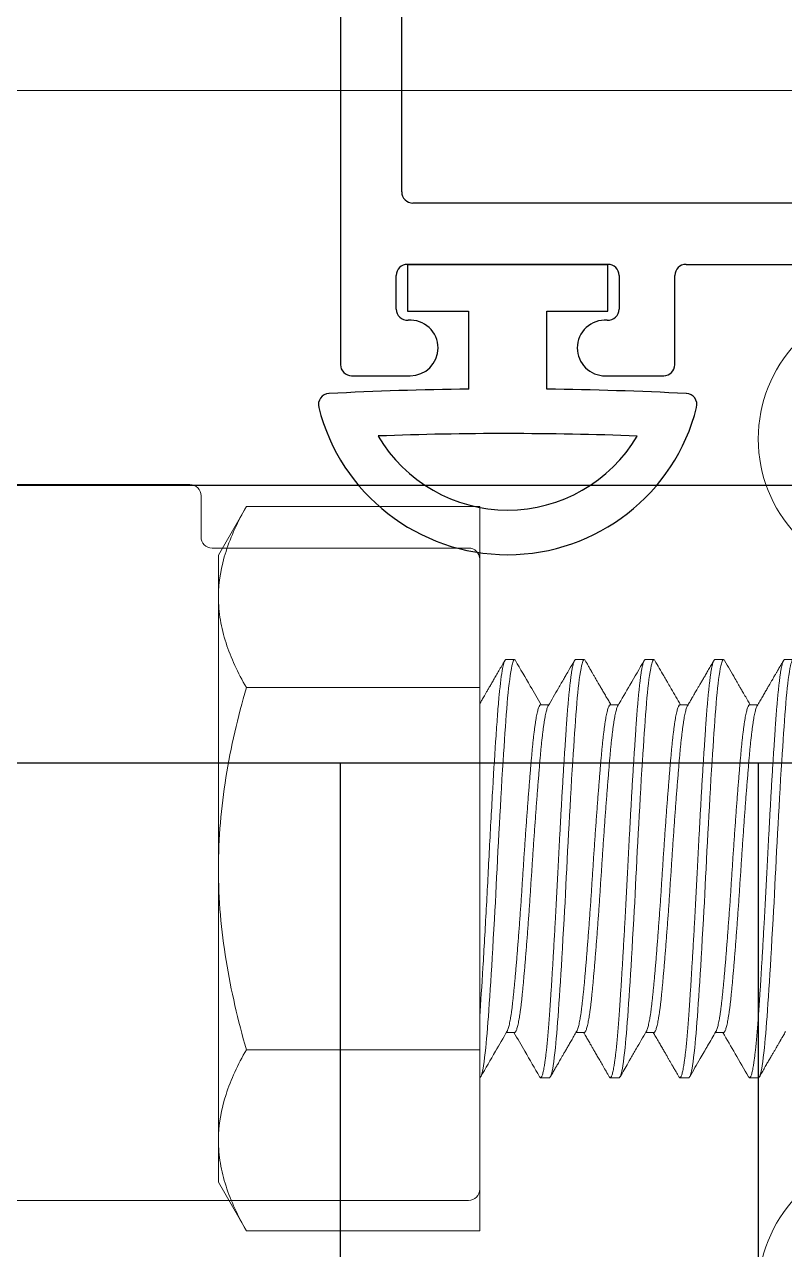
# Model space of a CAD drawing. Extents: x -82 to 113, y -82 to 93.
# Drawn here: x 20.969 to 21.651, y 69.95 to 71.048 of the extents above; entities that cross this region are included whole.
import ezdxf

# ---------------------------------------------------------------- set-up
doc = ezdxf.new("R2010")
doc.units = 0
doc.header["$MEASUREMENT"] = 0
doc.linetypes.add('SLD-Solid', pattern=[0])
doc.layers.get('0').update_dxf_attribs({"linetype": 'CONTINUOUS'})
for name, color, linetype in [('Ballons', 7, 'CONTINUOUS'), ('INERTIA', 7, 'CONTINUOUS'), ('VENT', 5, 'CONTINUOUS')]:
    doc.layers.add(name, color=color, linetype=linetype)

# ---------------------------------------------------------------- blocks, each defined once
blk = doc.blocks.new('Hex Head Cap Screw .375-16 2 in')
at = {"color": 7, "linetype": 'SLD-Solid', "lineweight": 15}
for p, q in [((-0.2093, 0.3248), (-0.2344, 0.2812)), ((-0.2093, 0.3248), (0, 0.3248)), ((0, 0.1624), (0, 0.3248)), ((-0.2344, 0.2436), (-0.2344, 0.2812)), ((-0.2344, 0), (-0.2344, 0.2436)), ((0.0625, 0.1875), (0.0547, 0.1875)), ((0.125, 0.1875), (0.1172, 0.1875)), ((0.1875, 0.1875), (0.1797, 0.1875)), ((0.25, 0.1875), (0.2422, 0.1875)), ((-0.2093, 0.1624), (0, 0.1624)), ((0, -0.1624), (0, 0.1624)), ((0.0312, 0.1469), (0.024, 0.1469)), ((0.0938, 0.1469), (0.0865, 0.1469)), ((0.1562, 0.1469), (0.149, 0.1469)), ((0.2187, 0.1469), (0.2115, 0.1469)), ((-0.2344, -0.2436), (-0.2344, 0)), ((0.0547, -0.1469), (0.062, -0.1469)), ((0.1172, -0.1469), (0.1245, -0.1469)), ((0.1797, -0.1469), (0.187, -0.1469)), ((0.2422, -0.1469), (0.2495, -0.1469)), ((-0.2093, -0.1624), (0, -0.1624)), ((0, -0.3248), (0, -0.1624)), ((0.0234, -0.1875), (0.0312, -0.1875)), ((0.0859, -0.1875), (0.0938, -0.1875)), ((0.1484, -0.1875), (0.1562, -0.1875)), ((0.2109, -0.1875), (0.2187, -0.1875)), ((0.2734, -0.1875), (0.2812, -0.1875)), ((-0.2344, -0.2812), (-0.2344, -0.2436)), ((-0.2344, -0.2812), (-0.2093, -0.3248)), ((-0.2093, -0.3248), (0, -0.3248))]:
    blk.add_line(p, q, dxfattribs=at)
at = {"color": 7, "linetype": 'SLD-Solid', "lineweight": 15, "flags": 128}
for points in [[(0.0321, -0.1867), (0.0321, -0.1868), (0.0317, -0.1873), (0.0312, -0.1875), (0.0309, -0.1873), (0.0305, -0.1869), (0.0301, -0.1861), (0.0297, -0.185), (0.0293, -0.1836), (0.0288, -0.1819), (0.0284, -0.1795), (0.0279, -0.1766), (0.0274, -0.1733), (0.0269, -0.1696), (0.0264, -0.166), (0.026, -0.162), (0.0255, -0.1577), (0.0251, -0.1532), (0.0247, -0.1484), (0.0243, -0.1433), (0.0238, -0.1381), (0.0234, -0.1326), (0.0231, -0.1272), (0.0227, -0.1215), (0.0223, -0.1156), (0.0219, -0.1094), (0.0215, -0.1031), (0.021, -0.0965), (0.0205, -0.0886), (0.02, -0.0804), (0.0195, -0.072), (0.019, -0.0634), (0.0186, -0.0556), (0.0182, -0.0478), (0.0177, -0.0398), (0.0173, -0.0319), (0.0169, -0.0239), (0.0164, -0.0159), (0.016, -0.0079), (0.0156, 0), (0.0152, 0.0075), (0.0149, 0.0151), (0.0145, 0.0227), (0.0141, 0.0303), (0.0136, 0.0379), (0.0132, 0.0454), (0.0127, 0.0542), (0.0122, 0.063), (0.0117, 0.0715), (0.0112, 0.0799), (0.0108, 0.0873), (0.0103, 0.0944), (0.0099, 0.1014), (0.0095, 0.1081), (0.009, 0.1146), (0.0086, 0.1209), (0.0082, 0.1269), (0.0078, 0.1326), (0.0074, 0.1378), (0.007, 0.1428), (0.0066, 0.1477), (0.0062, 0.1523), (0.0058, 0.1566), (0.0054, 0.1607), (0.0049, 0.1653), (0.0044, 0.1694), (0.0039, 0.1731), (0.0034, 0.1765), (0.003, 0.1791), (0.0025, 0.1813), (0.0021, 0.1832), (0.0017, 0.1848), (0.0012, 0.186), (0.0008, 0.1868), (0.0004, 0.1873), (0, 0.1875), (0, 0.1875)], [(0.0946, -0.1867), (0.0946, -0.1868), (0.0942, -0.1873), (0.0938, -0.1875), (0.0934, -0.1873), (0.093, -0.1869), (0.0926, -0.1861), (0.0922, -0.185), (0.0918, -0.1836), (0.0913, -0.1819), (0.0909, -0.1795), (0.0904, -0.1766), (0.0899, -0.1733), (0.0894, -0.1696), (0.0889, -0.166), (0.0885, -0.162), (0.088, -0.1577), (0.0876, -0.1532), (0.0872, -0.1484), (0.0868, -0.1433), (0.0863, -0.1381), (0.0859, -0.1326), (0.0856, -0.1272), (0.0852, -0.1215), (0.0848, -0.1156), (0.0844, -0.1094), (0.084, -0.1031), (0.0835, -0.0965), (0.083, -0.0886), (0.0825, -0.0804), (0.082, -0.072), (0.0815, -0.0634), (0.0811, -0.0556), (0.0807, -0.0478), (0.0802, -0.0398), (0.0798, -0.0319), (0.0794, -0.0239), (0.0789, -0.0159), (0.0785, -0.0079), (0.0781, 0), (0.0777, 0.0075), (0.0774, 0.0151), (0.077, 0.0227), (0.0766, 0.0303), (0.0761, 0.0379), (0.0757, 0.0454), (0.0752, 0.0542), (0.0747, 0.063), (0.0742, 0.0715), (0.0737, 0.0799), (0.0733, 0.0873), (0.0728, 0.0944), (0.0724, 0.1014), (0.072, 0.1081), (0.0715, 0.1146), (0.0711, 0.1209), (0.0707, 0.1269), (0.0703, 0.1326), (0.0699, 0.1378), (0.0695, 0.1428), (0.0691, 0.1477), (0.0687, 0.1523), (0.0683, 0.1566), (0.0679, 0.1607), (0.0674, 0.1653), (0.0669, 0.1694), (0.0664, 0.1731), (0.0659, 0.1765), (0.0655, 0.1791), (0.065, 0.1813), (0.0646, 0.1832), (0.0642, 0.1848), (0.0637, 0.186), (0.0633, 0.1868), (0.0629, 0.1873), (0.0625, 0.1875), (0.0625, 0.1875)], [(0.1571, -0.1867), (0.1571, -0.1868), (0.1567, -0.1873), (0.1562, -0.1875), (0.1559, -0.1873), (0.1555, -0.1869), (0.1551, -0.1861), (0.1547, -0.185), (0.1543, -0.1836), (0.1538, -0.1819), (0.1534, -0.1795), (0.1529, -0.1766), (0.1524, -0.1733), (0.1519, -0.1696), (0.1514, -0.166), (0.151, -0.162), (0.1505, -0.1577), (0.1501, -0.1532), (0.1497, -0.1484), (0.1493, -0.1433), (0.1488, -0.1381), (0.1484, -0.1326), (0.1481, -0.1272), (0.1477, -0.1215), (0.1473, -0.1156), (0.1469, -0.1094), (0.1465, -0.1031), (0.146, -0.0965), (0.1455, -0.0886), (0.145, -0.0804), (0.1445, -0.072), (0.144, -0.0634), (0.1436, -0.0556), (0.1432, -0.0478), (0.1427, -0.0398), (0.1423, -0.0319), (0.1419, -0.0239), (0.1414, -0.0159), (0.141, -0.0079), (0.1406, 0), (0.1402, 0.0075), (0.1399, 0.0151), (0.1395, 0.0227), (0.1391, 0.0303), (0.1386, 0.0379), (0.1382, 0.0454), (0.1377, 0.0542), (0.1372, 0.063), (0.1367, 0.0715), (0.1362, 0.0799), (0.1358, 0.0873), (0.1353, 0.0944), (0.1349, 0.1014), (0.1345, 0.1081), (0.134, 0.1146), (0.1336, 0.1209), (0.1332, 0.1269), (0.1328, 0.1326), (0.1324, 0.1378), (0.132, 0.1428), (0.1316, 0.1477), (0.1312, 0.1523), (0.1308, 0.1566), (0.1304, 0.1607), (0.1299, 0.1653), (0.1294, 0.1694), (0.1289, 0.1731), (0.1284, 0.1765), (0.128, 0.1791), (0.1275, 0.1813), (0.1271, 0.1832), (0.1267, 0.1848), (0.1262, 0.186), (0.1258, 0.1868), (0.1254, 0.1873), (0.125, 0.1875), (0.125, 0.1875)], [(0.2196, -0.1867), (0.2196, -0.1868), (0.2192, -0.1873), (0.2187, -0.1875), (0.2184, -0.1873), (0.218, -0.1869), (0.2176, -0.1861), (0.2172, -0.185), (0.2168, -0.1836), (0.2163, -0.1819), (0.2159, -0.1795), (0.2154, -0.1766), (0.2149, -0.1733), (0.2144, -0.1696), (0.2139, -0.166), (0.2135, -0.162), (0.213, -0.1577), (0.2126, -0.1532), (0.2122, -0.1484), (0.2118, -0.1433), (0.2113, -0.1381), (0.2109, -0.1326), (0.2106, -0.1272), (0.2102, -0.1215), (0.2098, -0.1156), (0.2094, -0.1094), (0.209, -0.1031), (0.2085, -0.0965), (0.208, -0.0886), (0.2075, -0.0804), (0.207, -0.072), (0.2065, -0.0634), (0.2061, -0.0556), (0.2057, -0.0478), (0.2052, -0.0398), (0.2048, -0.0319), (0.2044, -0.0239), (0.2039, -0.0159), (0.2035, -0.0079), (0.2031, 0), (0.2027, 0.0075), (0.2024, 0.0151), (0.202, 0.0227), (0.2016, 0.0303), (0.2011, 0.0379), (0.2007, 0.0454), (0.2002, 0.0542), (0.1997, 0.063), (0.1992, 0.0715), (0.1987, 0.0799), (0.1983, 0.0873), (0.1978, 0.0944), (0.1974, 0.1014), (0.197, 0.1081), (0.1965, 0.1146), (0.1961, 0.1209), (0.1957, 0.1269), (0.1953, 0.1326), (0.1949, 0.1378), (0.1945, 0.1428), (0.1941, 0.1477), (0.1937, 0.1523), (0.1933, 0.1566), (0.1929, 0.1607), (0.1924, 0.1653), (0.1919, 0.1694), (0.1914, 0.1731), (0.1909, 0.1765), (0.1905, 0.1791), (0.19, 0.1813), (0.1896, 0.1832), (0.1892, 0.1848), (0.1887, 0.186), (0.1883, 0.1868), (0.1879, 0.1873), (0.1875, 0.1875), (0.1875, 0.1875)], [(0.2821, -0.1867), (0.2821, -0.1868), (0.2817, -0.1873), (0.2812, -0.1875), (0.2809, -0.1873), (0.2805, -0.1869), (0.2801, -0.1861), (0.2797, -0.185), (0.2793, -0.1836), (0.2788, -0.1819), (0.2784, -0.1795), (0.2779, -0.1766), (0.2774, -0.1733), (0.2769, -0.1696), (0.2764, -0.166), (0.276, -0.162), (0.2755, -0.1577), (0.2751, -0.1532), (0.2747, -0.1484), (0.2743, -0.1433), (0.2738, -0.1381), (0.2734, -0.1326), (0.2731, -0.1272), (0.2727, -0.1215), (0.2723, -0.1156), (0.2719, -0.1094), (0.2715, -0.1031), (0.271, -0.0965), (0.2705, -0.0886), (0.27, -0.0804), (0.2695, -0.072), (0.269, -0.0634), (0.2686, -0.0556), (0.2682, -0.0478), (0.2677, -0.0398), (0.2673, -0.0319), (0.2669, -0.0239), (0.2664, -0.0159), (0.266, -0.0079), (0.2656, 0), (0.2652, 0.0075), (0.2649, 0.0151), (0.2645, 0.0227), (0.2641, 0.0303), (0.2636, 0.0379), (0.2632, 0.0454), (0.2627, 0.0542), (0.2622, 0.063), (0.2617, 0.0715), (0.2612, 0.0799), (0.2608, 0.0873), (0.2603, 0.0944), (0.2599, 0.1014), (0.2595, 0.1081), (0.259, 0.1146), (0.2586, 0.1209), (0.2582, 0.1269), (0.2578, 0.1326), (0.2574, 0.1378), (0.257, 0.1428), (0.2566, 0.1477), (0.2562, 0.1523), (0.2558, 0.1566), (0.2554, 0.1607), (0.2549, 0.1653), (0.2544, 0.1694), (0.2539, 0.1731), (0.2534, 0.1765), (0.253, 0.1791), (0.2525, 0.1813), (0.2521, 0.1832), (0.2517, 0.1848), (0.2512, 0.186), (0.2508, 0.1868), (0.2504, 0.1873), (0.25, 0.1875), (0.25, 0.1875)]]:
    blk.add_lwpolyline(points, dxfattribs=at)
at = {"color": 7, "linetype": 'SLD-Solid', "lineweight": 15}
for points, knots in [([(-0.2344, 0.2436), (-0.2344, 0.2505), (-0.2338, 0.2574), (-0.2315, 0.2711), (-0.2298, 0.2779), (-0.2232, 0.2982), (-0.2169, 0.3115), (-0.2093, 0.3248)], [0, 0, 0, 0, 0.25, 0.25, 0.5, 0.5, 1, 1, 1, 1]), ([(-0.2093, 0.1624), (-0.2169, 0.1757), (-0.2232, 0.189), (-0.232, 0.2161), (-0.2344, 0.2297), (-0.2344, 0.2436)], [0, 0, 0, 0, 0.5, 0.5, 1, 1, 1, 1]), ([(0.0859, -0.1875), (0.0858, -0.1875), (0.0856, -0.1874), (0.0852, -0.1869), (0.0848, -0.1862), (0.0844, -0.1851), (0.084, -0.1837), (0.0835, -0.1819), (0.083, -0.1796), (0.0825, -0.1767), (0.082, -0.1734), (0.0816, -0.1698), (0.0811, -0.166), (0.0807, -0.162), (0.0802, -0.1578), (0.0798, -0.1532), (0.0794, -0.1484), (0.0789, -0.1434), (0.0785, -0.1381), (0.0781, -0.1327), (0.0777, -0.1272), (0.0774, -0.1215), (0.077, -0.1156), (0.0766, -0.1094), (0.0761, -0.1031), (0.0757, -0.0961), (0.0752, -0.0886), (0.0747, -0.0804), (0.0742, -0.072), (0.0737, -0.0637), (0.0733, -0.0557), (0.0728, -0.0478), (0.0724, -0.0399), (0.072, -0.0319), (0.0715, -0.0239), (0.0711, -0.0159), (0.0707, -0.0079), (0.0703, -0.0001), (0.0699, 0.0075), (0.0695, 0.0151), (0.0691, 0.0227), (0.0687, 0.0303), (0.0683, 0.0379), (0.0679, 0.0459), (0.0674, 0.0543), (0.0669, 0.063), (0.0664, 0.0716), (0.0659, 0.0797), (0.0655, 0.0873), (0.065, 0.0944), (0.0646, 0.1014), (0.0642, 0.1081), (0.0637, 0.1146), (0.0633, 0.1209), (0.0629, 0.1269), (0.0625, 0.1325), (0.0621, 0.1378), (0.0617, 0.1429), (0.0613, 0.1477), (0.0609, 0.1523), (0.0605, 0.1567), (0.0601, 0.161), (0.0596, 0.1653), (0.0591, 0.1695), (0.0586, 0.1732), (0.0581, 0.1764), (0.0577, 0.1791), (0.0572, 0.1814), (0.0568, 0.1833), (0.0563, 0.1848), (0.0559, 0.186), (0.0555, 0.1869), (0.0551, 0.1874), (0.0547, 0.1876), (0.0543, 0.1874), (0.054, 0.1871), (0.0539, 0.1868), (0.0538, 0.1867)], [0, 0, 0, 0, 0.012426, 0.024942, 0.037539, 0.050206, 0.062935, 0.075713, 0.090822, 0.105969, 0.121134, 0.1363, 0.149826, 0.163325, 0.176785, 0.190192, 0.203534, 0.2168, 0.229977, 0.243056, 0.255482, 0.267998, 0.280595, 0.293262, 0.30599, 0.318769, 0.333878, 0.349025, 0.36419, 0.379355, 0.392882, 0.406381, 0.419841, 0.433248, 0.44659, 0.459856, 0.473033, 0.486112, 0.498538, 0.511054, 0.523651, 0.536318, 0.549046, 0.561824, 0.576934, 0.59208, 0.607245, 0.622411, 0.635938, 0.649437, 0.662897, 0.676304, 0.689646, 0.702911, 0.716089, 0.729167, 0.741594, 0.75411, 0.766706, 0.779374, 0.792102, 0.80488, 0.81999, 0.835136, 0.850301, 0.865467, 0.878993, 0.892493, 0.905952, 0.919359, 0.932702, 0.945967, 0.959145, 0.972223, 0.984649, 0.997165, 1, 1, 1, 1]), ([(0.1484, -0.1875), (0.1483, -0.1875), (0.1481, -0.1874), (0.1477, -0.1869), (0.1473, -0.1862), (0.1469, -0.1851), (0.1465, -0.1837), (0.146, -0.1819), (0.1455, -0.1796), (0.145, -0.1767), (0.1445, -0.1734), (0.1441, -0.1698), (0.1436, -0.166), (0.1432, -0.162), (0.1427, -0.1578), (0.1423, -0.1532), (0.1419, -0.1484), (0.1414, -0.1434), (0.141, -0.1381), (0.1406, -0.1327), (0.1402, -0.1272), (0.1399, -0.1215), (0.1395, -0.1156), (0.1391, -0.1094), (0.1386, -0.1031), (0.1382, -0.0961), (0.1377, -0.0886), (0.1372, -0.0804), (0.1367, -0.072), (0.1362, -0.0637), (0.1358, -0.0557), (0.1353, -0.0478), (0.1349, -0.0399), (0.1345, -0.0319), (0.134, -0.0239), (0.1336, -0.0159), (0.1332, -0.0079), (0.1328, -0.0001), (0.1324, 0.0075), (0.132, 0.0151), (0.1316, 0.0227), (0.1312, 0.0303), (0.1308, 0.0379), (0.1304, 0.0459), (0.1299, 0.0543), (0.1294, 0.063), (0.1289, 0.0716), (0.1284, 0.0797), (0.128, 0.0873), (0.1275, 0.0944), (0.1271, 0.1014), (0.1267, 0.1081), (0.1262, 0.1146), (0.1258, 0.1209), (0.1254, 0.1269), (0.125, 0.1325), (0.1246, 0.1378), (0.1242, 0.1429), (0.1238, 0.1477), (0.1234, 0.1523), (0.123, 0.1567), (0.1226, 0.161), (0.1221, 0.1653), (0.1216, 0.1695), (0.1211, 0.1732), (0.1206, 0.1764), (0.1202, 0.1791), (0.1197, 0.1814), (0.1193, 0.1833), (0.1188, 0.1848), (0.1184, 0.186), (0.118, 0.1869), (0.1176, 0.1874), (0.1172, 0.1876), (0.1168, 0.1874), (0.1165, 0.1871), (0.1164, 0.1868), (0.1163, 0.1867)], [0, 0, 0, 0, 0.012426, 0.024943, 0.03754, 0.050207, 0.062936, 0.075714, 0.090824, 0.10597, 0.121136, 0.136302, 0.149829, 0.163328, 0.176788, 0.190195, 0.203538, 0.216803, 0.229981, 0.24306, 0.255486, 0.268003, 0.280599, 0.293267, 0.305995, 0.318774, 0.333884, 0.34903, 0.364196, 0.379362, 0.392888, 0.406388, 0.419848, 0.433255, 0.446597, 0.459863, 0.473041, 0.48612, 0.498546, 0.511062, 0.523659, 0.536327, 0.549055, 0.561834, 0.576943, 0.59209, 0.607256, 0.622421, 0.635948, 0.649448, 0.662908, 0.676315, 0.689657, 0.702923, 0.716101, 0.72918, 0.741606, 0.754122, 0.766719, 0.779387, 0.792115, 0.804894, 0.820003, 0.83515, 0.850315, 0.865481, 0.879008, 0.892508, 0.905967, 0.919375, 0.932717, 0.945983, 0.959161, 0.972239, 0.984666, 0.997182, 1, 1, 1, 1]), ([(0.2109, -0.1875), (0.2108, -0.1875), (0.2106, -0.1874), (0.2102, -0.1869), (0.2098, -0.1862), (0.2094, -0.1851), (0.209, -0.1837), (0.2085, -0.1819), (0.208, -0.1796), (0.2075, -0.1767), (0.207, -0.1734), (0.2066, -0.1698), (0.2061, -0.166), (0.2057, -0.162), (0.2052, -0.1578), (0.2048, -0.1532), (0.2044, -0.1484), (0.2039, -0.1434), (0.2035, -0.1381), (0.2031, -0.1327), (0.2027, -0.1272), (0.2024, -0.1215), (0.202, -0.1156), (0.2016, -0.1094), (0.2011, -0.1031), (0.2007, -0.0961), (0.2002, -0.0886), (0.1997, -0.0804), (0.1992, -0.072), (0.1987, -0.0637), (0.1983, -0.0557), (0.1978, -0.0478), (0.1974, -0.0399), (0.197, -0.0319), (0.1965, -0.0239), (0.1961, -0.0159), (0.1957, -0.0079), (0.1953, -0.0001), (0.1949, 0.0075), (0.1945, 0.0151), (0.1941, 0.0227), (0.1937, 0.0303), (0.1933, 0.0379), (0.1929, 0.0459), (0.1924, 0.0543), (0.1919, 0.063), (0.1914, 0.0716), (0.1909, 0.0797), (0.1905, 0.0873), (0.19, 0.0944), (0.1896, 0.1014), (0.1892, 0.1081), (0.1887, 0.1146), (0.1883, 0.1209), (0.1879, 0.1269), (0.1875, 0.1325), (0.1871, 0.1378), (0.1867, 0.1429), (0.1863, 0.1477), (0.1859, 0.1523), (0.1855, 0.1567), (0.1851, 0.161), (0.1846, 0.1653), (0.1841, 0.1695), (0.1836, 0.1732), (0.1831, 0.1764), (0.1827, 0.1791), (0.1822, 0.1814), (0.1818, 0.1833), (0.1813, 0.1848), (0.1809, 0.186), (0.1805, 0.1869), (0.1801, 0.1874), (0.1797, 0.1876), (0.1793, 0.1874), (0.179, 0.1871), (0.1789, 0.1868), (0.1788, 0.1867)], [0, 0, 0, 0, 0.012426, 0.024942, 0.037539, 0.050206, 0.062934, 0.075713, 0.090822, 0.105969, 0.121134, 0.136299, 0.149826, 0.163325, 0.176785, 0.190192, 0.203534, 0.2168, 0.229977, 0.243055, 0.255482, 0.267998, 0.280594, 0.293262, 0.30599, 0.318768, 0.333878, 0.349024, 0.364189, 0.379355, 0.392881, 0.406381, 0.41984, 0.433247, 0.446589, 0.459855, 0.473032, 0.486111, 0.498537, 0.511053, 0.52365, 0.536317, 0.549045, 0.561824, 0.576933, 0.592079, 0.607245, 0.62241, 0.635937, 0.649436, 0.662896, 0.676303, 0.689645, 0.70291, 0.716088, 0.729166, 0.741592, 0.754109, 0.766705, 0.779373, 0.792101, 0.804879, 0.819988, 0.835135, 0.8503, 0.865466, 0.878992, 0.892492, 0.905951, 0.919358, 0.9327, 0.945966, 0.959143, 0.972222, 0.984648, 0.997164, 1, 1, 1, 1]), ([(0.2734, -0.1875), (0.2733, -0.1875), (0.2731, -0.1874), (0.2727, -0.1869), (0.2723, -0.1862), (0.2719, -0.1851), (0.2715, -0.1837), (0.271, -0.1819), (0.2705, -0.1796), (0.27, -0.1767), (0.2695, -0.1734), (0.2691, -0.1698), (0.2686, -0.166), (0.2682, -0.162), (0.2677, -0.1578), (0.2673, -0.1532), (0.2669, -0.1484), (0.2664, -0.1434), (0.266, -0.1381), (0.2656, -0.1327), (0.2652, -0.1272), (0.2649, -0.1215), (0.2645, -0.1156), (0.2641, -0.1094), (0.2636, -0.1031), (0.2632, -0.0961), (0.2627, -0.0886), (0.2622, -0.0804), (0.2617, -0.072), (0.2612, -0.0637), (0.2608, -0.0557), (0.2603, -0.0478), (0.2599, -0.0399), (0.2595, -0.0319), (0.259, -0.0239), (0.2586, -0.0159), (0.2582, -0.0079), (0.2578, -0.0001), (0.2574, 0.0075), (0.257, 0.0151), (0.2566, 0.0227), (0.2562, 0.0303), (0.2558, 0.0379), (0.2554, 0.0459), (0.2549, 0.0543), (0.2544, 0.063), (0.2539, 0.0716), (0.2534, 0.0797), (0.253, 0.0873), (0.2525, 0.0944), (0.2521, 0.1014), (0.2517, 0.1081), (0.2512, 0.1146), (0.2508, 0.1209), (0.2504, 0.1269), (0.25, 0.1325), (0.2496, 0.1378), (0.2492, 0.1429), (0.2488, 0.1477), (0.2484, 0.1523), (0.248, 0.1567), (0.2476, 0.161), (0.2471, 0.1653), (0.2466, 0.1695), (0.2461, 0.1732), (0.2456, 0.1764), (0.2452, 0.1791), (0.2447, 0.1814), (0.2443, 0.1833), (0.2438, 0.1848), (0.2434, 0.186), (0.243, 0.1869), (0.2426, 0.1874), (0.2422, 0.1876), (0.2418, 0.1874), (0.2415, 0.1871), (0.2414, 0.1868), (0.2413, 0.1867)], [0, 0, 0, 0, 0.0124262, 0.0249423, 0.037539, 0.0502065, 0.0629347, 0.075713, 0.0908225, 0.105969, 0.1211342, 0.1362999, 0.1498265, 0.1633259, 0.1767854, 0.1901925, 0.2035348, 0.2168004, 0.229978, 0.2430565, 0.2554826, 0.2679988, 0.2805955, 0.293263, 0.3059911, 0.3187694, 0.333879, 0.3490254, 0.3641907, 0.3793564, 0.3928829, 0.4063824, 0.4198419, 0.4332489, 0.4465912, 0.4598569, 0.4730345, 0.4861129, 0.4985391, 0.5110552, 0.523652, 0.5363195, 0.5490476, 0.5618259, 0.5769354, 0.5920819, 0.6072471, 0.6224128, 0.6359394, 0.6494388, 0.6628983, 0.6763054, 0.6896477, 0.7029133, 0.7160909, 0.7291694, 0.7415956, 0.7541117, 0.7667084, 0.7793759, 0.7921041, 0.8048824, 0.8199919, 0.8351384, 0.8503036, 0.8654693, 0.8789959, 0.8924953, 0.9059548, 0.9193618, 0.9327041, 0.9459698, 0.9591474, 0.9722258, 0.984652, 0.9971682, 1, 1, 1, 1]), ([(0.0245, 0.1459), (0.0211, 0.1519), (0.0132, 0.1655), (0.0053, 0.1791), (0.0009, 0.1867)], [0, 0, 0, 0, 0.437628, 1, 1, 1, 1]), ([(0.0538, 0.1867), (0.0494, 0.1791), (0.0417, 0.1658), (0.034, 0.1525), (0.0307, 0.1469)], [0, 0, 0, 0, 0.576152, 1, 1, 1, 1]), ([(0.087, 0.1459), (0.0862, 0.1473), (0.0846, 0.1501), (0.0824, 0.154), (0.0802, 0.1577), (0.0783, 0.161), (0.0765, 0.1641), (0.0749, 0.1668), (0.0735, 0.1693), (0.0722, 0.1714), (0.0711, 0.1734), (0.0701, 0.1751), (0.0692, 0.1767), (0.0683, 0.1783), (0.0674, 0.1798), (0.0665, 0.1814), (0.0655, 0.1831), (0.0645, 0.1848), (0.0637, 0.1861), (0.0634, 0.1867)], [0, 0, 0, 0, 0.1036437, 0.2001724, 0.2895821, 0.371869, 0.4470297, 0.5139083, 0.5739067, 0.6270222, 0.6732523, 0.7174262, 0.7544633, 0.7916254, 0.8297021, 0.8686936, 0.9086541, 0.9519908, 1, 1, 1, 1]), ([(0.1163, 0.1867), (0.1154, 0.1851), (0.1135, 0.1819), (0.1108, 0.1772), (0.1083, 0.173), (0.1061, 0.1691), (0.1041, 0.1656), (0.1023, 0.1625), (0.1007, 0.1597), (0.0993, 0.1574), (0.0982, 0.1554), (0.0972, 0.1537), (0.0962, 0.152), (0.0951, 0.1502), (0.0941, 0.1484), (0.0935, 0.1473), (0.0932, 0.1469)], [0, 0, 0, 0, 0.125601, 0.241764, 0.348495, 0.445798, 0.533679, 0.612141, 0.681187, 0.739721, 0.789218, 0.829772, 0.869586, 0.916197, 0.967824, 1, 1, 1, 1]), ([(0.1495, 0.1459), (0.1465, 0.1511), (0.1419, 0.1591), (0.1369, 0.1677), (0.1344, 0.1719), (0.1312, 0.1775), (0.1283, 0.1826), (0.1259, 0.1867)], [0, 0, 0, 0, 0.380501, 0.588596, 0.629507, 0.694498, 1, 1, 1, 1]), ([(0.1788, 0.1867), (0.1784, 0.1859), (0.1775, 0.1844), (0.1763, 0.1824), (0.1753, 0.1807), (0.1746, 0.1795), (0.1741, 0.1786), (0.1738, 0.1781), (0.1736, 0.1777), (0.1734, 0.1773), (0.1731, 0.1769), (0.1728, 0.1764), (0.1724, 0.1757), (0.1719, 0.1748), (0.1712, 0.1736), (0.1703, 0.172), (0.1691, 0.17), (0.1677, 0.1676), (0.1661, 0.1648), (0.1643, 0.1617), (0.1623, 0.1582), (0.1601, 0.1544), (0.1579, 0.1506), (0.1564, 0.1481), (0.1557, 0.1469)], [0, 0, 0, 0, 0.06126, 0.11263, 0.154112, 0.185708, 0.20742, 0.219427, 0.226902, 0.235984, 0.246675, 0.258974, 0.272882, 0.298064, 0.328459, 0.364457, 0.416859, 0.477869, 0.547481, 0.625692, 0.712498, 0.807895, 0.911877, 1, 1, 1, 1]), ([(0.212, 0.1459), (0.2095, 0.1503), (0.2064, 0.1556), (0.203, 0.1614), (0.202, 0.1632), (0.2004, 0.1659), (0.1959, 0.1737), (0.1916, 0.1812), (0.1884, 0.1867)], [0, 0, 0, 0, 0.320279, 0.393327, 0.427214, 0.446881, 0.594874, 1, 1, 1, 1]), ([(0.2413, 0.1867), (0.2373, 0.1798), (0.2296, 0.1665), (0.2219, 0.1533), (0.2182, 0.1469)], [0, 0, 0, 0, 0.521414, 1, 1, 1, 1]), ([(0.2745, 0.1459), (0.2741, 0.1466), (0.2734, 0.1479), (0.2724, 0.1497), (0.2715, 0.1512), (0.2708, 0.1523), (0.2703, 0.1532), (0.27, 0.1538), (0.2698, 0.1542), (0.2696, 0.1544), (0.2695, 0.1546), (0.2694, 0.1549), (0.2691, 0.1552), (0.2688, 0.1558), (0.2684, 0.1566), (0.2677, 0.1577), (0.2669, 0.1591), (0.2659, 0.1609), (0.2646, 0.1631), (0.2631, 0.1656), (0.2615, 0.1684), (0.2597, 0.1715), (0.2577, 0.1749), (0.2556, 0.1786), (0.2533, 0.1826), (0.2517, 0.1853), (0.2509, 0.1867)], [0, 0, 0, 0, 0.050599, 0.094036, 0.130306, 0.15941, 0.181344, 0.196108, 0.203418, 0.206492, 0.211262, 0.218116, 0.227054, 0.238076, 0.259607, 0.286284, 0.318109, 0.363982, 0.417541, 0.478791, 0.547732, 0.624368, 0.707129, 0.797318, 0.89494, 1, 1, 1, 1]), ([(-0.2344, 0), (-0.2344, 0.0138), (-0.2338, 0.0276), (-0.2315, 0.0552), (-0.2297, 0.0689), (-0.2231, 0.1095), (-0.2168, 0.1361), (-0.2093, 0.1624)], [0, 0, 0, 0, 0.25, 0.25, 0.5, 0.5, 1, 1, 1, 1]), ([(0.0547, -0.1469), (0.0547, -0.1469), (0.0545, -0.147), (0.0542, -0.1468), (0.0538, -0.1463), (0.0533, -0.1454), (0.0528, -0.1442), (0.0523, -0.1426), (0.0518, -0.1407), (0.0513, -0.1384), (0.0508, -0.1358), (0.0503, -0.1329), (0.0498, -0.1296), (0.0493, -0.126), (0.0488, -0.1221), (0.0483, -0.118), (0.0478, -0.1135), (0.0473, -0.1088), (0.0469, -0.1039), (0.0464, -0.0988), (0.0459, -0.0934), (0.0455, -0.0877), (0.045, -0.0818), (0.0445, -0.0757), (0.044, -0.0694), (0.0435, -0.063), (0.043, -0.0564), (0.0425, -0.0497), (0.042, -0.0427), (0.0415, -0.0357), (0.041, -0.0286), (0.0405, -0.0214), (0.04, -0.0143), (0.0395, -0.0071), (0.0391, 0), (0.0386, 0.0071), (0.0381, 0.0142), (0.0377, 0.0214), (0.0372, 0.0285), (0.0367, 0.0356), (0.0362, 0.0425), (0.0357, 0.0493), (0.0352, 0.0561), (0.0347, 0.0627), (0.0342, 0.0692), (0.0337, 0.0756), (0.0332, 0.0817), (0.0327, 0.0877), (0.0322, 0.0933), (0.0317, 0.0988), (0.0312, 0.1039), (0.0308, 0.1088), (0.0303, 0.1135), (0.0298, 0.1179), (0.0293, 0.1221), (0.0289, 0.126), (0.0284, 0.1295), (0.0279, 0.1328), (0.0274, 0.1357), (0.0269, 0.1383), (0.0263, 0.1406), (0.0258, 0.1426), (0.0253, 0.1442), (0.0249, 0.1453), (0.0246, 0.1457), (0.0245, 0.1459)], [0, 0, 0, 0, 0.000037, 0.015968, 0.032035, 0.048219, 0.064504, 0.08087, 0.097002, 0.113175, 0.129367, 0.14556, 0.162063, 0.178526, 0.194928, 0.211249, 0.22747, 0.243572, 0.259538, 0.275469, 0.291535, 0.30772, 0.324005, 0.340371, 0.356503, 0.372675, 0.388868, 0.405061, 0.421564, 0.438027, 0.454429, 0.47075, 0.486971, 0.503073, 0.519039, 0.53497, 0.551036, 0.567221, 0.583506, 0.599872, 0.616004, 0.632176, 0.648369, 0.664562, 0.681065, 0.697528, 0.71393, 0.730251, 0.746472, 0.762574, 0.77854, 0.79447, 0.810537, 0.826722, 0.843007, 0.859372, 0.875505, 0.891677, 0.90787, 0.924062, 0.940566, 0.957029, 0.973431, 0.989752, 1, 1, 1, 1]), ([(0.0614, -0.1459), (0.0613, -0.1457), (0.061, -0.1453), (0.0606, -0.1442), (0.0601, -0.1426), (0.0596, -0.1407), (0.0591, -0.1384), (0.0586, -0.1358), (0.0581, -0.1329), (0.0576, -0.1296), (0.0571, -0.126), (0.0566, -0.1221), (0.0561, -0.118), (0.0556, -0.1135), (0.0551, -0.1088), (0.0547, -0.1039), (0.0542, -0.0988), (0.0538, -0.0934), (0.0533, -0.0877), (0.0528, -0.0818), (0.0523, -0.0757), (0.0518, -0.0694), (0.0513, -0.063), (0.0508, -0.0564), (0.0503, -0.0497), (0.0498, -0.0427), (0.0493, -0.0357), (0.0488, -0.0286), (0.0483, -0.0214), (0.0478, -0.0143), (0.0473, -0.0071), (0.0469, 0), (0.0464, 0.0071), (0.0459, 0.0142), (0.0455, 0.0214), (0.045, 0.0285), (0.0445, 0.0356), (0.044, 0.0425), (0.0435, 0.0493), (0.043, 0.0561), (0.0425, 0.0627), (0.042, 0.0692), (0.0415, 0.0756), (0.041, 0.0817), (0.0405, 0.0877), (0.04, 0.0933), (0.0395, 0.0988), (0.0391, 0.1039), (0.0386, 0.1088), (0.0381, 0.1135), (0.0377, 0.1179), (0.0372, 0.1221), (0.0367, 0.126), (0.0362, 0.1295), (0.0357, 0.1328), (0.0352, 0.1357), (0.0347, 0.1383), (0.0342, 0.1406), (0.0337, 0.1426), (0.0332, 0.1442), (0.0327, 0.1454), (0.0322, 0.1463), (0.0317, 0.1468), (0.0314, 0.1469), (0.0312, 0.1469)], [0, 0, 0, 0, 0.010155, 0.02644, 0.042806, 0.058939, 0.075112, 0.091304, 0.107498, 0.124001, 0.140465, 0.156867, 0.173189, 0.18941, 0.205513, 0.221479, 0.23741, 0.253477, 0.269663, 0.285948, 0.302314, 0.318447, 0.334619, 0.350812, 0.367005, 0.383509, 0.399973, 0.416375, 0.432696, 0.448918, 0.46502, 0.480987, 0.496918, 0.512985, 0.52917, 0.545456, 0.561821, 0.577955, 0.594127, 0.61032, 0.626513, 0.643017, 0.65948, 0.675883, 0.692204, 0.708426, 0.724528, 0.740494, 0.756426, 0.772493, 0.788678, 0.804963, 0.821329, 0.837462, 0.853635, 0.869828, 0.886021, 0.902525, 0.918988, 0.93539, 0.951712, 0.967933, 0.984036, 1, 1, 1, 1]), ([(0.1172, -0.1469), (0.1172, -0.1469), (0.117, -0.147), (0.1167, -0.1468), (0.1163, -0.1463), (0.1158, -0.1454), (0.1153, -0.1442), (0.1148, -0.1426), (0.1143, -0.1407), (0.1138, -0.1384), (0.1133, -0.1358), (0.1128, -0.1329), (0.1123, -0.1296), (0.1118, -0.126), (0.1113, -0.1221), (0.1108, -0.118), (0.1103, -0.1135), (0.1098, -0.1088), (0.1094, -0.1039), (0.1089, -0.0988), (0.1084, -0.0934), (0.108, -0.0877), (0.1075, -0.0818), (0.107, -0.0757), (0.1065, -0.0694), (0.106, -0.063), (0.1055, -0.0564), (0.105, -0.0497), (0.1045, -0.0427), (0.104, -0.0357), (0.1035, -0.0286), (0.103, -0.0214), (0.1025, -0.0143), (0.102, -0.0071), (0.1016, 0), (0.1011, 0.0071), (0.1006, 0.0142), (0.1002, 0.0214), (0.0997, 0.0285), (0.0992, 0.0356), (0.0987, 0.0425), (0.0982, 0.0493), (0.0977, 0.0561), (0.0972, 0.0627), (0.0967, 0.0692), (0.0962, 0.0756), (0.0957, 0.0817), (0.0952, 0.0877), (0.0947, 0.0933), (0.0942, 0.0988), (0.0938, 0.1039), (0.0933, 0.1088), (0.0928, 0.1135), (0.0923, 0.1179), (0.0918, 0.1221), (0.0914, 0.126), (0.0909, 0.1295), (0.0904, 0.1328), (0.0899, 0.1357), (0.0894, 0.1383), (0.0888, 0.1406), (0.0883, 0.1426), (0.0878, 0.1442), (0.0874, 0.1453), (0.0871, 0.1457), (0.087, 0.1459)], [0, 0, 0, 0, 0.000005, 0.015937, 0.032004, 0.048189, 0.064474, 0.08084, 0.096973, 0.113146, 0.129339, 0.145532, 0.162036, 0.178499, 0.194902, 0.211223, 0.227445, 0.243547, 0.259513, 0.275445, 0.291512, 0.307697, 0.323982, 0.340348, 0.356481, 0.372654, 0.388847, 0.40504, 0.421544, 0.438007, 0.45441, 0.470731, 0.486953, 0.503055, 0.519022, 0.534953, 0.55102, 0.567205, 0.583491, 0.599856, 0.61599, 0.632162, 0.648355, 0.664548, 0.681052, 0.697515, 0.713918, 0.730239, 0.746461, 0.762563, 0.77853, 0.794461, 0.810528, 0.826713, 0.842999, 0.859365, 0.875498, 0.89167, 0.907863, 0.924056, 0.94056, 0.957024, 0.973426, 0.989747, 1, 1, 1, 1]), ([(0.1239, -0.1459), (0.1238, -0.1457), (0.1235, -0.1453), (0.1231, -0.1442), (0.1226, -0.1426), (0.1221, -0.1407), (0.1216, -0.1384), (0.1211, -0.1358), (0.1206, -0.1329), (0.1201, -0.1296), (0.1196, -0.126), (0.1191, -0.1221), (0.1186, -0.118), (0.1181, -0.1135), (0.1176, -0.1088), (0.1172, -0.1039), (0.1167, -0.0988), (0.1163, -0.0934), (0.1158, -0.0877), (0.1153, -0.0818), (0.1148, -0.0757), (0.1143, -0.0694), (0.1138, -0.063), (0.1133, -0.0564), (0.1128, -0.0497), (0.1123, -0.0427), (0.1118, -0.0357), (0.1113, -0.0286), (0.1108, -0.0214), (0.1103, -0.0143), (0.1098, -0.0071), (0.1094, 0), (0.1089, 0.0071), (0.1084, 0.0142), (0.108, 0.0214), (0.1075, 0.0285), (0.107, 0.0356), (0.1065, 0.0425), (0.106, 0.0493), (0.1055, 0.0561), (0.105, 0.0627), (0.1045, 0.0692), (0.104, 0.0756), (0.1035, 0.0817), (0.103, 0.0877), (0.1025, 0.0933), (0.102, 0.0988), (0.1016, 0.1039), (0.1011, 0.1088), (0.1006, 0.1135), (0.1002, 0.1179), (0.0997, 0.1221), (0.0992, 0.126), (0.0987, 0.1295), (0.0982, 0.1328), (0.0977, 0.1357), (0.0972, 0.1383), (0.0967, 0.1406), (0.0962, 0.1426), (0.0957, 0.1442), (0.0952, 0.1454), (0.0947, 0.1463), (0.0942, 0.1468), (0.0939, 0.1469), (0.0938, 0.1469)], [0, 0, 0, 0, 0.010136, 0.026422, 0.042788, 0.058922, 0.075096, 0.091289, 0.107483, 0.123988, 0.140452, 0.156855, 0.173177, 0.1894, 0.205503, 0.22147, 0.237402, 0.25347, 0.269656, 0.285942, 0.302309, 0.318443, 0.334616, 0.35081, 0.367004, 0.383509, 0.399973, 0.416376, 0.432698, 0.44892, 0.465024, 0.480991, 0.496923, 0.512991, 0.529177, 0.545463, 0.56183, 0.577964, 0.594137, 0.610331, 0.626525, 0.643029, 0.659493, 0.675897, 0.692219, 0.708441, 0.724545, 0.740511, 0.756443, 0.772511, 0.788698, 0.804984, 0.82135, 0.837484, 0.853658, 0.869851, 0.886045, 0.90255, 0.919014, 0.935417, 0.95174, 0.967962, 0.984065, 1, 1, 1, 1]), ([(0.1797, -0.1469), (0.1795, -0.1469), (0.1792, -0.1468), (0.1788, -0.1463), (0.1783, -0.1454), (0.1778, -0.1442), (0.1773, -0.1426), (0.1768, -0.1407), (0.1763, -0.1384), (0.1758, -0.1358), (0.1753, -0.1329), (0.1748, -0.1296), (0.1743, -0.126), (0.1738, -0.1221), (0.1733, -0.118), (0.1728, -0.1135), (0.1723, -0.1088), (0.1719, -0.1039), (0.1714, -0.0988), (0.1709, -0.0934), (0.1705, -0.0877), (0.17, -0.0818), (0.1695, -0.0757), (0.169, -0.0694), (0.1685, -0.063), (0.168, -0.0564), (0.1675, -0.0497), (0.167, -0.0427), (0.1665, -0.0357), (0.166, -0.0286), (0.1655, -0.0214), (0.165, -0.0143), (0.1645, -0.0071), (0.1641, 0), (0.1636, 0.0071), (0.1631, 0.0142), (0.1627, 0.0214), (0.1622, 0.0285), (0.1617, 0.0356), (0.1612, 0.0425), (0.1607, 0.0493), (0.1602, 0.0561), (0.1597, 0.0627), (0.1592, 0.0692), (0.1587, 0.0756), (0.1582, 0.0817), (0.1577, 0.0877), (0.1572, 0.0933), (0.1567, 0.0988), (0.1562, 0.1039), (0.1558, 0.1088), (0.1553, 0.1135), (0.1548, 0.1179), (0.1543, 0.1221), (0.1539, 0.126), (0.1534, 0.1295), (0.1529, 0.1328), (0.1524, 0.1357), (0.1519, 0.1383), (0.1513, 0.1406), (0.1508, 0.1426), (0.1503, 0.1442), (0.1499, 0.1453), (0.1496, 0.1457), (0.1495, 0.1459)], [0, 0, 0, 0, 0.0159, 0.031967, 0.048154, 0.06444, 0.080806, 0.09694, 0.113113, 0.129307, 0.145501, 0.162005, 0.178469, 0.194873, 0.211195, 0.227417, 0.24352, 0.259487, 0.275419, 0.291487, 0.307673, 0.323959, 0.340326, 0.35646, 0.372633, 0.388827, 0.405021, 0.421525, 0.437989, 0.454392, 0.470715, 0.486937, 0.50304, 0.519007, 0.534939, 0.551007, 0.567193, 0.583479, 0.599846, 0.615979, 0.632153, 0.648346, 0.66454, 0.681045, 0.697509, 0.713912, 0.730234, 0.746456, 0.76256, 0.778527, 0.794459, 0.810527, 0.826713, 0.842999, 0.859365, 0.875499, 0.891673, 0.907866, 0.92406, 0.940565, 0.957029, 0.973432, 0.989754, 1, 1, 1, 1]), ([(0.1864, -0.1459), (0.1863, -0.1457), (0.186, -0.1453), (0.1856, -0.1442), (0.1851, -0.1426), (0.1846, -0.1407), (0.1841, -0.1384), (0.1836, -0.1358), (0.1831, -0.1329), (0.1826, -0.1296), (0.1821, -0.126), (0.1816, -0.1221), (0.1811, -0.118), (0.1806, -0.1135), (0.1801, -0.1088), (0.1797, -0.1039), (0.1792, -0.0988), (0.1788, -0.0934), (0.1783, -0.0877), (0.1778, -0.0818), (0.1773, -0.0757), (0.1768, -0.0694), (0.1763, -0.063), (0.1758, -0.0564), (0.1753, -0.0497), (0.1748, -0.0427), (0.1743, -0.0357), (0.1738, -0.0286), (0.1733, -0.0214), (0.1728, -0.0143), (0.1723, -0.0071), (0.1719, 0), (0.1714, 0.0071), (0.1709, 0.0142), (0.1705, 0.0214), (0.17, 0.0285), (0.1695, 0.0356), (0.169, 0.0425), (0.1685, 0.0493), (0.168, 0.0561), (0.1675, 0.0627), (0.167, 0.0692), (0.1665, 0.0756), (0.166, 0.0817), (0.1655, 0.0877), (0.165, 0.0933), (0.1645, 0.0988), (0.1641, 0.1039), (0.1636, 0.1088), (0.1631, 0.1135), (0.1627, 0.1179), (0.1622, 0.1221), (0.1617, 0.126), (0.1612, 0.1295), (0.1607, 0.1328), (0.1602, 0.1357), (0.1597, 0.1383), (0.1592, 0.1406), (0.1587, 0.1426), (0.1582, 0.1442), (0.1577, 0.1454), (0.1572, 0.1463), (0.1567, 0.1468), (0.1564, 0.147), (0.1562, 0.1469), (0.1562, 0.1469)], [0, 0, 0, 0, 0.01012, 0.026406, 0.042772, 0.058905, 0.075077, 0.09127, 0.107463, 0.123967, 0.140431, 0.156833, 0.173155, 0.189376, 0.205479, 0.221445, 0.237376, 0.253443, 0.269629, 0.285914, 0.30228, 0.318413, 0.334585, 0.350778, 0.366971, 0.383475, 0.399939, 0.416341, 0.432663, 0.448884, 0.464987, 0.480953, 0.496884, 0.512951, 0.529137, 0.545422, 0.561788, 0.577921, 0.594093, 0.610286, 0.626479, 0.642983, 0.659447, 0.675849, 0.692171, 0.708392, 0.724495, 0.740461, 0.756392, 0.772459, 0.788645, 0.80493, 0.821296, 0.837429, 0.853601, 0.869794, 0.885987, 0.902491, 0.918955, 0.935357, 0.951679, 0.9679, 0.984003, 0.999969, 1, 1, 1, 1]), ([(0.2422, -0.1469), (0.2422, -0.1469), (0.242, -0.147), (0.2417, -0.1468), (0.2413, -0.1463), (0.2408, -0.1454), (0.2403, -0.1442), (0.2398, -0.1426), (0.2393, -0.1407), (0.2388, -0.1384), (0.2383, -0.1358), (0.2378, -0.1329), (0.2373, -0.1296), (0.2368, -0.126), (0.2363, -0.1221), (0.2358, -0.118), (0.2353, -0.1135), (0.2348, -0.1088), (0.2344, -0.1039), (0.2339, -0.0988), (0.2334, -0.0934), (0.233, -0.0877), (0.2325, -0.0818), (0.232, -0.0757), (0.2315, -0.0694), (0.231, -0.063), (0.2305, -0.0564), (0.23, -0.0497), (0.2295, -0.0427), (0.229, -0.0357), (0.2285, -0.0286), (0.228, -0.0214), (0.2275, -0.0143), (0.227, -0.0071), (0.2266, 0), (0.2261, 0.0071), (0.2256, 0.0142), (0.2252, 0.0214), (0.2247, 0.0285), (0.2242, 0.0356), (0.2237, 0.0425), (0.2232, 0.0493), (0.2227, 0.0561), (0.2222, 0.0627), (0.2217, 0.0692), (0.2212, 0.0756), (0.2207, 0.0817), (0.2202, 0.0877), (0.2197, 0.0933), (0.2192, 0.0988), (0.2187, 0.1039), (0.2183, 0.1088), (0.2178, 0.1135), (0.2173, 0.1179), (0.2168, 0.1221), (0.2164, 0.126), (0.2159, 0.1295), (0.2154, 0.1328), (0.2149, 0.1357), (0.2144, 0.1383), (0.2138, 0.1406), (0.2133, 0.1426), (0.2128, 0.1442), (0.2124, 0.1453), (0.2121, 0.1457), (0.212, 0.1459)], [0, 0, 0, 0, 0.000024, 0.0159552, 0.0320222, 0.0482076, 0.0644928, 0.0808586, 0.0969917, 0.1131643, 0.129357, 0.1455502, 0.162054, 0.1785173, 0.1949196, 0.2112411, 0.2274624, 0.243565, 0.2595312, 0.2754623, 0.2915294, 0.3077148, 0.324, 0.3403658, 0.3564989, 0.3726715, 0.3888642, 0.4050574, 0.4215612, 0.4380244, 0.4544268, 0.4707483, 0.4869696, 0.5030722, 0.5190384, 0.5349695, 0.5510366, 0.567222, 0.5835072, 0.599873, 0.616006, 0.6321786, 0.6483713, 0.6645646, 0.6810684, 0.6975316, 0.7139339, 0.7302554, 0.7464768, 0.7625794, 0.7785455, 0.7944767, 0.8105438, 0.8267291, 0.8430143, 0.8593802, 0.8755132, 0.8916858, 0.9078785, 0.9240717, 0.9405755, 0.9570388, 0.9734411, 0.9897626, 1, 1, 1, 1]), ([(0.2489, -0.1459), (0.2488, -0.1457), (0.2485, -0.1453), (0.2481, -0.1442), (0.2476, -0.1426), (0.2471, -0.1407), (0.2466, -0.1384), (0.2461, -0.1358), (0.2456, -0.1329), (0.2451, -0.1296), (0.2446, -0.126), (0.2441, -0.1221), (0.2436, -0.118), (0.2431, -0.1135), (0.2426, -0.1088), (0.2422, -0.1039), (0.2417, -0.0988), (0.2413, -0.0934), (0.2408, -0.0877), (0.2403, -0.0818), (0.2398, -0.0757), (0.2393, -0.0694), (0.2388, -0.063), (0.2383, -0.0564), (0.2378, -0.0497), (0.2373, -0.0427), (0.2368, -0.0357), (0.2363, -0.0286), (0.2358, -0.0214), (0.2353, -0.0143), (0.2348, -0.0071), (0.2344, 0), (0.2339, 0.0071), (0.2334, 0.0142), (0.233, 0.0214), (0.2325, 0.0285), (0.232, 0.0356), (0.2315, 0.0425), (0.231, 0.0493), (0.2305, 0.0561), (0.23, 0.0627), (0.2295, 0.0692), (0.229, 0.0756), (0.2285, 0.0817), (0.228, 0.0877), (0.2275, 0.0933), (0.227, 0.0988), (0.2266, 0.1039), (0.2261, 0.1088), (0.2256, 0.1135), (0.2252, 0.1179), (0.2247, 0.1221), (0.2242, 0.126), (0.2237, 0.1295), (0.2232, 0.1328), (0.2227, 0.1357), (0.2222, 0.1383), (0.2217, 0.1406), (0.2212, 0.1426), (0.2207, 0.1442), (0.2202, 0.1454), (0.2197, 0.1463), (0.2192, 0.1468), (0.2189, 0.147), (0.2187, 0.1469), (0.2187, 0.1469)], [0, 0, 0, 0, 0.010147, 0.026432, 0.042798, 0.058931, 0.075104, 0.091296, 0.107489, 0.123993, 0.140456, 0.156859, 0.17318, 0.189401, 0.205504, 0.22147, 0.237401, 0.253468, 0.269653, 0.285938, 0.302304, 0.318437, 0.33461, 0.350802, 0.366995, 0.383499, 0.399962, 0.416364, 0.432686, 0.448907, 0.46501, 0.480976, 0.496907, 0.512974, 0.529159, 0.545444, 0.56181, 0.577943, 0.594115, 0.610308, 0.626501, 0.643005, 0.659468, 0.67587, 0.692192, 0.708413, 0.724516, 0.740482, 0.756413, 0.77248, 0.788665, 0.80495, 0.821316, 0.837449, 0.853621, 0.869814, 0.886007, 0.902511, 0.918974, 0.935376, 0.951698, 0.967919, 0.984021, 0.999987, 1, 1, 1, 1]), ([(0.0234, -0.1875), (0.0225, -0.1875), (0.0216, -0.1849), (0.0195, -0.1741), (0.0185, -0.166), (0.017, -0.1506), (0.0165, -0.1449), (0.0156, -0.1327), (0.0152, -0.1262), (0.0137, -0.1051), (0.0127, -0.089), (0.0107, -0.0545), (0.0097, -0.0362), (0.0083, -0.009), (0.0078, 0), (0.0069, 0.018), (0.0064, 0.0272), (0.0049, 0.0543), (0.0039, 0.0722), (0.0019, 0.105), (0.0009, 0.1199), (0, 0.1326)], [0, 0, 0, 0, 0.125, 0.125, 0.25, 0.25, 0.3125, 0.3125, 0.375, 0.375, 0.5, 0.5, 0.625, 0.625, 0.6875, 0.6875, 0.75, 0.75, 0.875, 0.875, 1, 1, 1, 1]), ([(-0.2093, -0.1624), (-0.2169, -0.1359), (-0.2233, -0.1089), (-0.232, -0.0547), (-0.2344, -0.0275), (-0.2344, 0)], [0, 0, 0, 0, 0.5, 0.5, 1, 1, 1, 1]), ([(0, -0.1478), (0.0001, -0.1479), (0.0003, -0.1483), (0.0006, -0.1488), (0.001, -0.1495), (0.0015, -0.1504), (0.0022, -0.1517), (0.0031, -0.1532), (0.0043, -0.1552), (0.0055, -0.1574), (0.007, -0.16), (0.0087, -0.1628), (0.0106, -0.166), (0.0126, -0.1695), (0.0148, -0.1734), (0.0172, -0.1776), (0.0199, -0.182), (0.0216, -0.1851), (0.0226, -0.1867)], [0, 0, 0, 0, 0.0082915, 0.0273159, 0.0428137, 0.0630302, 0.0957197, 0.136654, 0.1858346, 0.2432637, 0.3089435, 0.3828768, 0.4650665, 0.5555162, 0.6542297, 0.7612115, 0.8764665, 1, 1, 1, 1]), ([(0.0321, -0.1867), (0.0365, -0.1791), (0.0442, -0.1658), (0.052, -0.1525), (0.0552, -0.1469)], [0, 0, 0, 0, 0.576096, 1, 1, 1, 1]), ([(0.0614, -0.1459), (0.0645, -0.1512), (0.0693, -0.1595), (0.0747, -0.1689), (0.0779, -0.1744), (0.081, -0.1798), (0.0835, -0.184), (0.0851, -0.1867)], [0, 0, 0, 0, 0.390149, 0.605398, 0.690653, 0.798782, 1, 1, 1, 1]), ([(0.0946, -0.1867), (0.0951, -0.1859), (0.096, -0.1844), (0.0971, -0.1824), (0.0981, -0.1807), (0.0988, -0.1795), (0.0993, -0.1786), (0.0996, -0.1781), (0.0999, -0.1777), (0.1001, -0.1773), (0.1003, -0.1769), (0.1006, -0.1764), (0.101, -0.1757), (0.1015, -0.1748), (0.1022, -0.1736), (0.1032, -0.172), (0.1043, -0.17), (0.1057, -0.1676), (0.1073, -0.1648), (0.1091, -0.1617), (0.1111, -0.1582), (0.1134, -0.1544), (0.1156, -0.1506), (0.1171, -0.1481), (0.1177, -0.1469)], [0, 0, 0, 0, 0.06126, 0.11263, 0.154112, 0.185708, 0.20742, 0.219427, 0.226902, 0.235984, 0.246675, 0.258975, 0.272883, 0.298066, 0.328461, 0.36446, 0.416863, 0.477873, 0.547485, 0.625695, 0.712501, 0.807896, 0.911877, 1, 1, 1, 1]), ([(0.1239, -0.1459), (0.1275, -0.1522), (0.1354, -0.1658), (0.1433, -0.1794), (0.1476, -0.1867)], [0, 0, 0, 0, 0.459445, 1, 1, 1, 1]), ([(0.1571, -0.1867), (0.1598, -0.1821), (0.1633, -0.1761), (0.1673, -0.1692), (0.1695, -0.1654), (0.1737, -0.1581), (0.1774, -0.1517), (0.1802, -0.1469)], [0, 0, 0, 0, 0.347666, 0.453843, 0.519449, 0.636449, 1, 1, 1, 1]), ([(0.1864, -0.1459), (0.1868, -0.1466), (0.1874, -0.1477), (0.1884, -0.1493), (0.1891, -0.1506), (0.1897, -0.1517), (0.1901, -0.1524), (0.1904, -0.1528), (0.1905, -0.1531), (0.1906, -0.1532), (0.1908, -0.1536), (0.1912, -0.1542), (0.1918, -0.1553), (0.1927, -0.1568), (0.1937, -0.1585), (0.1949, -0.1606), (0.1962, -0.1628), (0.1977, -0.1654), (0.1994, -0.1683), (0.2012, -0.1714), (0.2032, -0.1749), (0.2053, -0.1786), (0.2077, -0.1826), (0.2092, -0.1853), (0.2101, -0.1867)], [0, 0, 0, 0, 0.046032, 0.085124, 0.117275, 0.142483, 0.160747, 0.172066, 0.175757, 0.178592, 0.182446, 0.200117, 0.226954, 0.26296, 0.308136, 0.356403, 0.412036, 0.475036, 0.545405, 0.623147, 0.70668, 0.79733, 0.895102, 1, 1, 1, 1]), ([(0.2196, -0.1867), (0.2228, -0.1813), (0.2276, -0.173), (0.2331, -0.1635), (0.2363, -0.158), (0.2392, -0.1531), (0.2414, -0.1493), (0.2427, -0.1469)], [0, 0, 0, 0, 0.408244, 0.630069, 0.713268, 0.82257, 1, 1, 1, 1]), ([(0.2489, -0.1459), (0.2497, -0.1473), (0.2513, -0.1501), (0.2536, -0.154), (0.2557, -0.1576), (0.2576, -0.1609), (0.2593, -0.1639), (0.2609, -0.1666), (0.2622, -0.1689), (0.2634, -0.171), (0.2644, -0.1727), (0.2653, -0.1741), (0.2659, -0.1753), (0.2665, -0.1763), (0.2671, -0.1773), (0.2676, -0.1782), (0.2681, -0.179), (0.2685, -0.1798), (0.2689, -0.1804), (0.2693, -0.181), (0.2697, -0.1817), (0.2702, -0.1827), (0.2709, -0.1838), (0.2717, -0.1852), (0.2723, -0.1862), (0.2726, -0.1867)], [0, 0, 0, 0, 0.103619, 0.199753, 0.288399, 0.369551, 0.443206, 0.508244, 0.566044, 0.616602, 0.659917, 0.693006, 0.720285, 0.745317, 0.769495, 0.79282, 0.811605, 0.829263, 0.845623, 0.857833, 0.87545, 0.898474, 0.926907, 0.960749, 1, 1, 1, 1]), ([(-0.2344, -0.2436), (-0.2344, -0.2367), (-0.2338, -0.2298), (-0.2315, -0.2161), (-0.2298, -0.2093), (-0.2232, -0.189), (-0.2169, -0.1756), (-0.2093, -0.1624)], [0, 0, 0, 0, 0.25, 0.25, 0.5, 0.5, 1, 1, 1, 1]), ([(-0.2093, -0.3248), (-0.2169, -0.3115), (-0.2232, -0.2981), (-0.232, -0.2711), (-0.2344, -0.2574), (-0.2344, -0.2436)], [0, 0, 0, 0, 0.5, 0.5, 1, 1, 1, 1])]:
    blk.add_open_spline(points, degree=3, knots=knots, dxfattribs=at)
blk = doc.blocks.new('CORNER BLOCK')
at = {"layer": 'INERTIA', "color": 4, "lineweight": 13}
for points in [[(1.8636, 16.783), (1.1736, 16.783, -0.414214), (1.1636, 16.793), (1.1636, 16.867, 0.414214), (1.1536, 16.877), (0.6736, 16.877, 0.414214), (0.6636, 16.867), (0.6636, 16.6467, 0.392661), (0.6729, 16.6367, -0.928477), (0.6729, 16.3874, 0.392661), (0.6636, 16.3774), (0.6636, 16.1683, -1), (0.6636, 16.1058), (0.6636, 15.8812, 0.392661), (0.6729, 15.8712, -0.928477), (0.6729, 15.6219, 0.392661), (0.6636, 15.6119), (0.6636, 15.444, 0.414214), (0.6736, 15.434), (1.8636, 15.434, 0.414214)], [(1.5712, 15.7875), (1.2986, 15.7875, -0.414214), (1.2886, 15.7975), (1.2886, 15.8345, 0.414214), (1.2786, 15.8445), (1.0486, 15.8445, -0.414214), (1.0386, 15.8545), (1.0386, 16.4195, -0.414214), (1.0486, 16.4295), (1.5712, 16.4295, 0.267949)]]:
    blk.add_lwpolyline(points, format="xyb", dxfattribs=at)
blk = doc.blocks.new('25031')
for p, q in [((-0.035, 0.112), (-0.035, 0.042)), ((0.035, 0.042), (0.035, 0.112)), ((-0.035, 0.042), (-0.09, 0.042)), ((-0.09, 0.042), (-0.09, 0)), ((0.09, 0.042), (0.035, 0.042)), ((0.09, 0), (0.09, 0.042)), ((-0.09, 0), (0.09, 0))]:
    blk.add_line(p, q)
for centre, radius, start, end in [((0, 0.0856), 0.1748, 14.1622, 165.8685), ((0, 0.0856), 0.1348, 30.4808, 149.5259), ((0.0002, 3.2904), 3.1386, 267.8759, 269.9963), ((0.005, 3.0562), 2.9044, 269.9005, 272.1922), ((-0.1598, 0.1258), 0.01, 165.8685, 267.1063), ((0.1598, 0.1259), 0.01, 273.0223, 14.1622), ((0.0002, 3.2904), 3.1786, 267.1063, 269.3654), ((0.005, 3.0562), 2.9444, 270.5829, 273.0223)]:
    blk.add_arc(centre, radius, start, end)
blk = doc.blocks.new('3907_1in._Glass_Stop')
for p, q in [((0.78, -0.377), (0.78, -0.1179)), ((0.725, -0.1633), (0.725, -0.622)), ((0.87, -0.387), (0.79, -0.387)), ((0.88, -0.4495), (0.88, -0.397)), ((0.79, -0.437), (0.8201, -0.437)), ((0.78, -0.627), (0.78, -0.447)), ((0.88, -0.677), (0.88, -0.6245)), ((0.715, -0.632), (0.055, -0.632)), ((0.8201, -0.637), (0.79, -0.637)), ((0, -0.687), (0.87, -0.687))]:
    blk.add_line(p, q)
for centre, radius, start, end in [((0.79, -0.377), 0.01, 180, 270), ((0.87, -0.397), 0.01, 360, 90), ((0.79, -0.447), 0.01, 90, 180), ((0.8201, -0.447), 0.01, 355.904, 90), ((0.855, -0.4495), 0.025, 175.904, 270), ((0.855, -0.4495), 0.025, 270, 0), ((0.855, -0.6245), 0.025, 90, 184.096), ((0.855, -0.6245), 0.025, 360, 90), ((0.715, -0.622), 0.01, 270, 0), ((0.79, -0.627), 0.01, 180, 270), ((0.8201, -0.627), 0.01, 270, 4.096), ((0.87, -0.677), 0.01, 270, 0)]:
    blk.add_arc(centre, radius, start, end)
at = {"layer": 'VENT', "rotation": 270}
blk.add_blockref('25031', (0.78, -0.537), dxfattribs=at)

msp = doc.modelspace()

# ---------------------------------------------------------------- linework, layer by layer
at = {"layer": 'Ballons', "color": 7}
for p, q in [((21.7528, 70.635), (19.9396, 70.635)), ((19.9396, 70.386), (21.7528, 70.386)), ((21.2528, 69.883), (21.2528, 70.386)), ((21.6278, 69.883), (21.6278, 70.386))]:
    msp.add_line(p, q, dxfattribs=at)

# ---------------------------------------------------------------- block references
at = {"xscale": -1, "rotation": 180}
msp.add_blockref('Hex Head Cap Screw .375-16 2 in', (21.3778, 70.2912), dxfattribs=at)
at = {"layer": 'Ballons', "rotation": 180}
msp.add_blockref('CORNER BLOCK', (22.4164, 86.4232), dxfattribs=at)
at = {"layer": 'VENT', "rotation": 270}
msp.add_blockref('3907_1in._Glass_Stop', (21.9399, 71.6132), dxfattribs=at)

doc.saveas('drawing.dxf')
